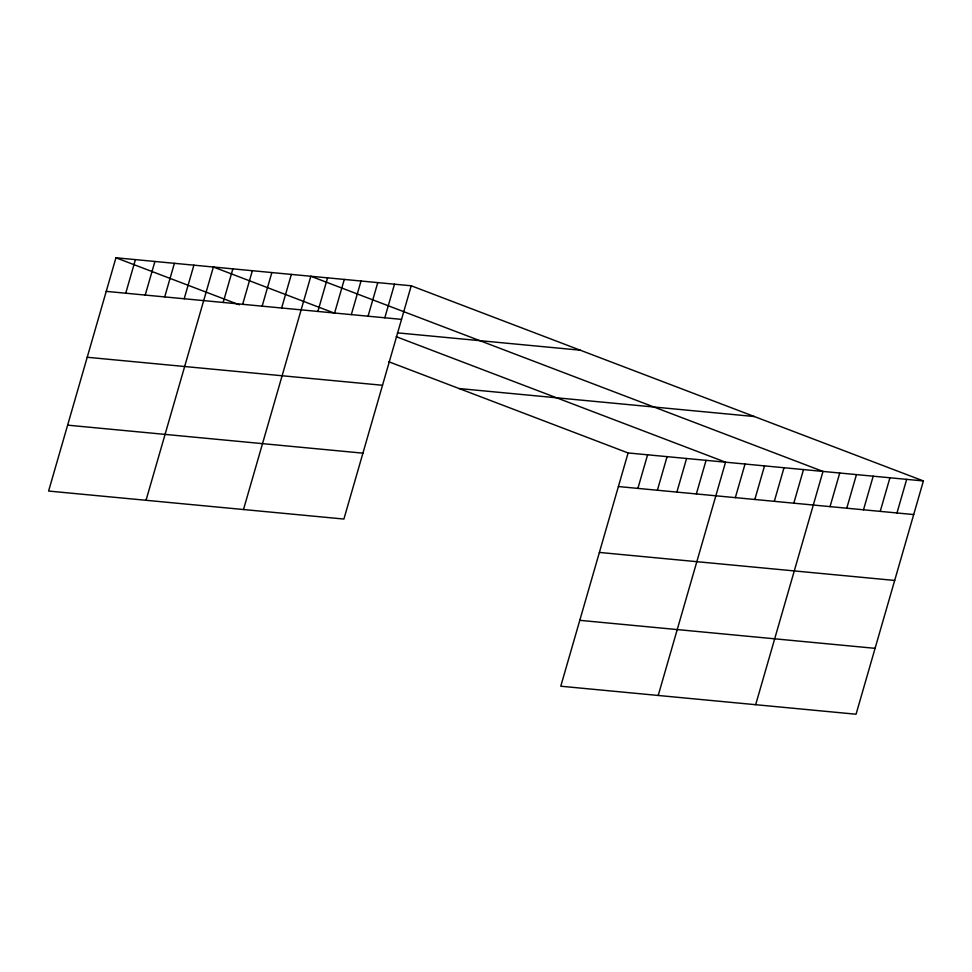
<?xml version="1.0" encoding="UTF-8"?>
<svg xmlns="http://www.w3.org/2000/svg" width="972" height="972" viewBox="0 0 972 972"><rect width="100%" height="100%" fill="white"/><g stroke="black" fill="none" stroke-linecap="round" stroke-linejoin="round"><path stroke-width="1.46" d="M411.229 285.78L115.935 257.774L48.6 491.054L343.906 519.048L411.229 285.78L923.4 480.946L856.065 714.226L560.771 686.22L628.094 452.952L923.4 480.946M125.728 293.228L135.424 259.621M145.217 295.075L154.913 261.468M164.705 296.922L174.401 263.327M184.194 298.769L193.89 265.174M146.043 500.288L213.378 267.021L334.101 313.02M223.171 302.462L232.867 268.867M242.66 304.309L252.356 270.714M262.148 306.156L271.844 272.561M281.637 308.015L291.345 274.408M243.498 509.535L310.833 276.255L822.992 471.432L755.669 704.7M317.868 311.441L327.564 277.846M334.599 313.033L344.295 279.438M351.329 314.612L361.025 281.017M368.06 316.204L377.768 282.609M384.803 317.795L394.498 284.189M637.887 488.394L647.595 454.799M657.388 490.24L667.084 456.646M676.877 492.087L686.572 458.492M696.365 493.934L706.061 460.339M658.214 695.466L725.549 462.186L396.212 336.689M735.342 497.64L745.038 464.033M754.831 499.487L764.527 465.88M774.319 501.333L784.015 467.739M793.808 503.18L803.504 469.585M830.039 506.619L839.735 473.012M846.77 508.198L856.466 474.603M863.501 509.79L873.196 476.195M880.231 511.369L889.927 477.774M896.974 512.961L906.669 479.366M106.227 291.369L401.533 319.375M397.39 332.849L580.248 350.187M459.088 388.545L754.381 416.538M87.213 357.271L382.518 385.277M67.615 425.153L362.921 453.159M618.399 486.547L913.704 514.553M599.384 552.436L894.69 580.442M579.786 620.33L875.092 648.336M115.935 257.774L239.343 304.807M388.606 361.681L628.094 452.952"/></g></svg>
